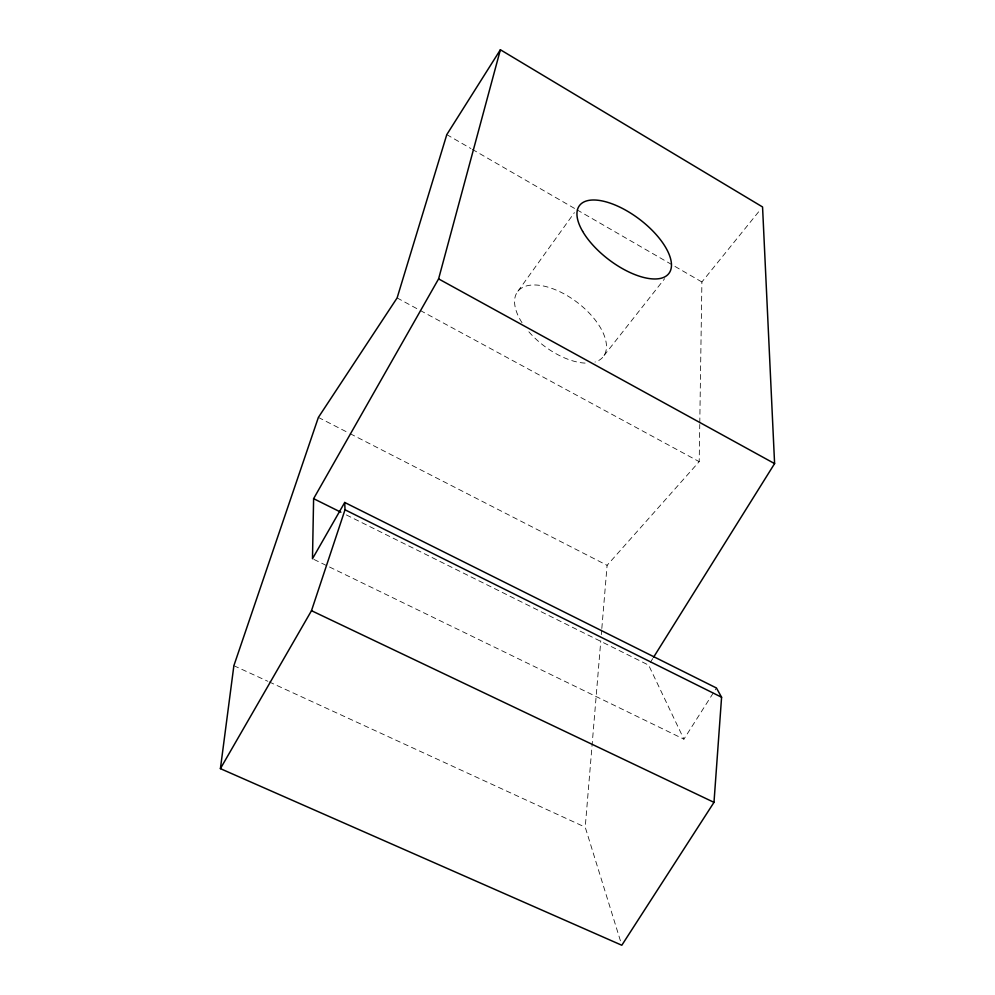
<?xml version="1.0" encoding="UTF-8"?>
<svg xmlns="http://www.w3.org/2000/svg" width="995" height="995" viewBox="0 0 995 995"><rect width="100%" height="100%" fill="white"/><g stroke="black" fill="none" stroke-linecap="round" stroke-linejoin="round"><path stroke-width="0.75" stroke-dasharray="4.97 3.73" d="M601.826 628.467L607.099 565.322L699.199 461.655L699.759 424.479M699.783 422.925L701.898 281.983L760.628 209.348M620.432 940.822L585.222 827.181L600.793 640.792M601.316 634.636L601.701 630.009M650.295 662.508L652.757 658.553M313.873 559.401L683.901 739.173L716.437 687.993M517.922 291.236L574.389 212.644M604.027 355.576L664.66 278.662M233.875 665.692L267.742 681.252M269.16 681.898L585.222 827.181M346.347 514.925L648.64 665.145L683.901 739.173M318.375 417.415L348.772 432.987M350.153 433.696L607.099 565.322M397.117 297.928L418.883 309.731M420.251 310.465L699.199 461.655M446.792 134.611L470.958 148.578M472.302 149.349L575.682 209.074M577.025 209.845L701.898 281.983M522.014 322.716A53.767 27.35 37.1 0 1 532.051 285.03A53.767 27.35 37.1 0 1 593.866 318.313A53.767 27.35 37.1 0 1 595.022 362.031M585.122 363.1A53.767 27.35 37.1 0 1 528.407 331.273"/><path stroke-width="1.49" d="M500.385 49.75L438.596 278.886L313.612 498.657L312.48 558.73L344.718 502.475L716.437 687.993L721.586 697.234L713.987 802.356L621.813 945.25L220.405 768.637L233.875 665.692L318.375 417.415L397.117 297.928L446.792 134.611L500.385 49.75L762.556 206.96L774.595 463.608L653.578 657.235M220.405 768.637L311.497 610.681L345.016 509.788L344.718 502.475M311.497 610.681L713.987 802.356M345.016 509.788L721.586 697.234M313.612 498.657L340.887 512.214M438.596 278.886L774.595 463.608M582.635 231.35A56.13 25.36 37.2 0 0 664.449 277.033A56.13 25.36 37.2 0 0 625.457 210.057A56.13 25.36 37.2 0 0 582.635 231.35"/></g></svg>
